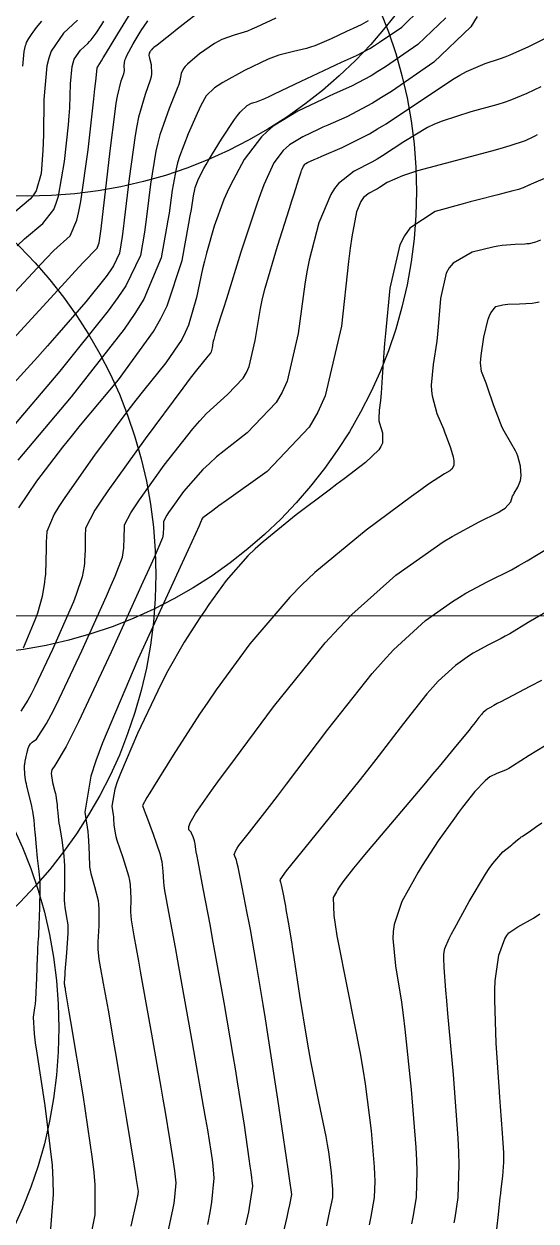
# Model space of a CAD drawing. Header units: metres. Extents: x 837117 to 838477, y 1189012 to 1191015.
# Drawn here: x 837768.8 to 837800.8, y 1189576 to 1189650.9 of the extents above; entities that cross this region are included whole.
import ezdxf

# ---------------------------------------------------------------- set-up
doc = ezdxf.new("R2010")
doc.units = ezdxf.units.M
doc.header["$LTSCALE"] = 0.3
for name, color, linetype in [('CIRCULOS', 60, 'Continuous'), ('COTAS 10', 1, 'Continuous'), ('COTAS INT', 252, 'Continuous')]:
    doc.layers.add(name, color=color, linetype=linetype)
doc.layers.add('COORD', color=7, linetype='Continuous', lineweight=20)

msp = doc.modelspace()

# ---------------------------------------------------------------- linework, layer by layer
at = {"layer": 'CIRCULOS'}
for centre in [(837769.029, 1189669.13), (837764.358, 1189640.436), (837748.053, 1189616.454), (837741.996, 1189588.093)]:
    msp.add_circle(centre, 29, dxfattribs=at)
at = {"layer": 'COORD'}
msp.add_line((837476.514, 1189613.872), (838476.514, 1189613.872), dxfattribs=at)
at = {"layer": 'COTAS 10'}
for points, elevation in [([(837766.825, 1189632.626), (837769.626, 1189635.638), (837770.197, 1189636.235), (837770.68, 1189636.729), (837771.688, 1189637.657), (837772.124, 1189638.638), (837772.246, 1189639.166), (837772.368, 1189639.805), (837772.816, 1189643.037), (837773.18, 1189646.229), (837773.249, 1189646.842), (837773.305, 1189647.337), (837773.393, 1189648.151), (837773.397, 1189648.192), (837773.399, 1189648.201), (837773.402, 1189648.21), (837773.417, 1189648.232), (837773.434, 1189648.248), (837773.439, 1189648.252), (837773.455, 1189648.272), (837773.648, 1189648.591), (837773.766, 1189648.786), (837773.912, 1189649.027), (837774.672, 1189650.286), (837775.51, 1189651.651)], 1710), ([(837768.492, 1189620.637), (837769.618, 1189622.304), (837771.245, 1189624.425), (837771.78, 1189625.094), (837772.351, 1189625.799), (837774.715, 1189628.642), (837776.909, 1189631.659), (837777.373, 1189632.474), (837777.773, 1189633.279), (837778.7, 1189636.113), (837779.127, 1189638.422), (837779.212, 1189638.896), (837779.283, 1189639.298), (837779.421, 1189640.155), (837779.494, 1189640.555), (837779.525, 1189640.669), (837779.559, 1189640.785), (837779.721, 1189641.216), (837780.058, 1189641.863), (837780.202, 1189642.116), (837780.37, 1189642.4), (837781.161, 1189643.692), (837781.977, 1189644.93), (837782.16, 1189645.18), (837782.324, 1189645.39), (837782.763, 1189645.815), (837783.047, 1189645.95), (837783.114, 1189645.977), (837783.175, 1189646), (837783.354, 1189646.046), (837783.871, 1189646.252), (837784.145, 1189646.375), (837784.477, 1189646.528), (837786.148, 1189647.322), (837787.92, 1189648.167), (837788.315, 1189648.353), (837788.668, 1189648.518), (837789.596, 1189648.937), (837790.43, 1189649.381), (837790.723, 1189649.561), (837791.044, 1189649.766), (837792.43, 1189650.714), (837793.633, 1189651.87)], 1720), ([(837800.892, 1189643.965), (837800.756, 1189643.898), (837800.621, 1189643.833), (837800.143, 1189643.601), (837799.2, 1189643.274), (837798.771, 1189643.148), (837798.269, 1189643.008), (837795.85, 1189642.373), (837793.426, 1189641.714), (837792.92, 1189641.558), (837792.486, 1189641.413), (837791.518, 1189640.984), (837791.042, 1189640.666), (837790.918, 1189640.592), (837790.798, 1189640.523), (837790.395, 1189640.322), (837790.043, 1189640.044), (837789.955, 1189639.926), (837789.871, 1189639.79), (837789.603, 1189639.151), (837789.312, 1189637.595), (837789.213, 1189636.881), (837789.107, 1189636.043), (837788.659, 1189631.994), (837787.643, 1189627.65), (837787.179, 1189626.627), (837786.635, 1189625.682), (837784.011, 1189622.916), (837781.483, 1189621.098), (837781, 1189620.75), (837780.611, 1189620.469), (837779.988, 1189620.016), (837779.98, 1189620.006), (837779.979, 1189620.003), (837779.978, 1189620.002), (837779.976, 1189619.998), (837779.976, 1189619.993), (837779.975, 1189619.991), (837779.975, 1189619.988), (837779.942, 1189619.914), (837779.921, 1189619.868), (837779.895, 1189619.812), (837779.759, 1189619.516), (837779.071, 1189618.01), (837778.697, 1189617.191), (837775.939, 1189611.15), (837773.713, 1189605.92), (837773.308, 1189604.81), (837772.994, 1189603.846), (837772.623, 1189601.584), (837772.8, 1189600.385), (837772.831, 1189600.091), (837772.855, 1189599.813), (837772.878, 1189598.947), (837772.915, 1189598.179), (837772.948, 1189597.962), (837772.99, 1189597.744), (837773.225, 1189596.942), (837773.446, 1189596.071), (837773.479, 1189595.809), (837773.501, 1189595.538), (837773.482, 1189594.485), (837773.426, 1189593.484), (837773.424, 1189593.246), (837773.428, 1189593.025), (837773.495, 1189592.37), (837773.647, 1189591.553), (837773.706, 1189591.231), (837773.771, 1189590.868), (837774.066, 1189589.207), (837774.451, 1189586.981), (837774.572, 1189586.261), (837774.701, 1189585.495), (837775.22, 1189582.355), (837775.674, 1189579.575), (837775.761, 1189579.037), (837775.832, 1189578.599), (837775.947, 1189577.854), (837775.936, 1189577.71), (837775.927, 1189577.651), (837775.915, 1189577.584), (837775.847, 1189577.274), (837775.497, 1189575.694)], 1730), ([(837802.065, 1189614.454), (837800.33, 1189613.451), (837799.186, 1189612.758), (837798.91, 1189612.6), (837798.65, 1189612.456), (837797.859, 1189612.058), (837797.13, 1189611.675), (837796.909, 1189611.541), (837796.68, 1189611.395), (837795.789, 1189610.767), (837794.716, 1189609.781), (837794.373, 1189609.41), (837794.011, 1189608.995), (837792.539, 1189607.14), (837790.811, 1189604.886), (837790.288, 1189604.219), (837789.745, 1189603.533), (837787.623, 1189600.904), (837785.822, 1189598.686), (837785.481, 1189598.26), (837785.21, 1189597.916), (837784.8, 1189597.354), (837784.853, 1189597.214), (837784.873, 1189597.136), (837784.896, 1189597.041), (837784.996, 1189596.557), (837785.119, 1189595.912), (837785.156, 1189595.715), (837785.193, 1189595.511), (837785.337, 1189594.708), (837785.537, 1189593.487), (837785.61, 1189593.019), (837785.691, 1189592.494), (837786.046, 1189590.128), (837786.475, 1189587.445), (837786.602, 1189586.721), (837786.733, 1189586.004), (837787.236, 1189583.481), (837787.677, 1189581.299), (837787.769, 1189580.796), (837787.848, 1189580.338), (837788.024, 1189579.052), (837788.091, 1189578.202), (837788.101, 1189578.02), (837788.107, 1189577.86), (837788.098, 1189577.473), (837787.861, 1189576.333), (837787.724, 1189575.699)], 1740)]:
    msp.add_lwpolyline(points, dxfattribs=dict(at, elevation=elevation))
at = {"layer": 'COTAS INT'}
for points, elevation in [([(837780.157, 1189651.95), (837778.395, 1189650.577), (837778.038, 1189650.299), (837777.738, 1189650.065), (837777.129, 1189649.589), (837776.931, 1189649.43), (837776.89, 1189649.396), (837776.856, 1189649.366), (837776.781, 1189649.295), (837776.75, 1189649.257), (837776.743, 1189649.247), (837776.736, 1189649.238), (837776.715, 1189649.21), (837776.691, 1189649.175), (837776.683, 1189649.162), (837776.674, 1189649.148), (837776.635, 1189649.084), (837776.627, 1189648.931), (837776.638, 1189648.861), (837776.654, 1189648.778), (837776.759, 1189648.376), (837776.788, 1189647.792), (837776.756, 1189647.595), (837776.708, 1189647.383), (837776.389, 1189646.486), (837775.972, 1189645.074), (837775.861, 1189644.537), (837775.753, 1189643.936), (837775.38, 1189641.237), (837775.071, 1189638.628), (837775.003, 1189638.083), (837774.943, 1189637.615), (837774.791, 1189636.569), (837774.404, 1189635.771), (837774.195, 1189635.46), (837773.943, 1189635.109), (837772.668, 1189633.519), (837770.86, 1189631.432), (837770.272, 1189630.769), (837769.647, 1189630.07), (837767.073, 1189627.235)], 1714), ([(837784.557, 1189651.276), (837783.356, 1189650.699), (837783.065, 1189650.575), (837782.791, 1189650.467), (837781.953, 1189650.207), (837781.184, 1189649.931), (837780.953, 1189649.814), (837780.715, 1189649.678), (837779.795, 1189649.04), (837779.028, 1189648.391), (837778.886, 1189648.249), (837778.776, 1189648.124), (837778.636, 1189647.808), (837778.558, 1189647.344), (837778.487, 1189647.126), (837778.394, 1189646.869), (837777.883, 1189645.616), (837777.309, 1189643.973), (837777.178, 1189643.469), (837777.059, 1189642.945), (837776.727, 1189640.877), (837776.475, 1189638.851), (837776.406, 1189638.354), (837776.338, 1189637.884), (837776.094, 1189636.417), (837775.176, 1189634.526), (837774.682, 1189633.788), (837774.085, 1189632.958), (837771.062, 1189629.188), (837767.903, 1189625.47)], 1716), ([(837768.129, 1189631.217), (837771.382, 1189634.755), (837772.011, 1189635.435), (837772.521, 1189635.985), (837773.383, 1189636.888), (837773.476, 1189637.104), (837773.502, 1189637.221), (837773.529, 1189637.363), (837773.628, 1189638.082), (837773.776, 1189639.367), (837773.898, 1189640.427), (837774.191, 1189642.969), (837774.505, 1189645.434), (837774.584, 1189645.947), (837774.658, 1189646.385), (837774.894, 1189647.355), (837775.051, 1189647.795), (837775.075, 1189647.899), (837775.09, 1189647.995), (837775.076, 1189648.281), (837775.12, 1189648.635), (837775.172, 1189648.775), (837775.241, 1189648.933), (837775.636, 1189649.656), (837776.085, 1189650.389), (837776.189, 1189650.553), (837776.284, 1189650.702), (837776.552, 1189651.1)], 1712), ([(837772.158, 1189651.136), (837771.278, 1189650.326), (837770.504, 1189649.196), (837770.356, 1189648.77), (837770.238, 1189648.296), (837770.055, 1189646.178), (837770.034, 1189643.987), (837770.018, 1189643.467), (837769.998, 1189642.984), (837769.891, 1189641.554), (837769.564, 1189640.471), (837769.407, 1189640.208), (837769.22, 1189639.96), (837768.3, 1189639.195)], 1706), ([(837768.384, 1189637.034), (837768.84, 1189637.473), (837769.994, 1189638.426), (837770.672, 1189639.299), (837770.826, 1189639.687), (837770.966, 1189640.138), (837771.353, 1189642.296), (837771.589, 1189644.606), (837771.634, 1189645.154), (837771.669, 1189645.662), (837771.724, 1189647.164), (837771.818, 1189648.244), (837771.878, 1189648.486), (837771.953, 1189648.703), (837772.348, 1189649.279), (837772.796, 1189649.692), (837772.905, 1189649.806), (837773.007, 1189649.919), (837773.321, 1189650.328), (837773.678, 1189650.884), (837773.806, 1189651.091)], 1708), ([(837790.343, 1189651.095), (837789.892, 1189650.855), (837789.391, 1189650.629), (837789.2, 1189650.54), (837788.987, 1189650.44), (837788.03, 1189649.983), (837786.995, 1189649.539), (837786.733, 1189649.447), (837786.482, 1189649.368), (837785.662, 1189649.194), (837784.738, 1189648.959), (837784.42, 1189648.841), (837784.075, 1189648.701), (837782.609, 1189648.004), (837781.241, 1189647.247), (837780.958, 1189647.068), (837780.718, 1189646.903), (837780.197, 1189646.418), (837779.874, 1189645.813), (837779.757, 1189645.571), (837779.63, 1189645.297), (837779.073, 1189644.042), (837778.535, 1189642.611), (837778.419, 1189642.226), (837778.318, 1189641.846), (837778.074, 1189640.516), (837777.879, 1189639.074), (837777.809, 1189638.625), (837777.732, 1189638.153), (837777.397, 1189636.265), (837776.302, 1189633.698), (837775.745, 1189632.797), (837775.079, 1189631.815), (837771.76, 1189627.58), (837768.423, 1189623.62)], 1718), ([(837797.146, 1189651.374), (837796.752, 1189650.729), (837794.445, 1189648.511), (837791.784, 1189646.692), (837791.168, 1189646.298), (837790.604, 1189645.952), (837789.003, 1189645.099), (837787.813, 1189644.579), (837787.508, 1189644.442), (837787.214, 1189644.309), (837786.24, 1189643.853), (837785.414, 1189643.338), (837785.213, 1189643.167), (837785.023, 1189642.983), (837784.438, 1189642.217), (837783.813, 1189640.846), (837783.599, 1189640.281), (837783.367, 1189639.636), (837782.381, 1189636.635), (837781.467, 1189633.714), (837781.281, 1189633.119), (837781.123, 1189632.616), (837780.794, 1189631.573), (837780.676, 1189631.165), (837780.651, 1189631.063), (837780.629, 1189630.965), (837780.578, 1189630.653), (837780.519, 1189630.4), (837780.492, 1189630.341), (837780.461, 1189630.286), (837780.308, 1189630.125), (837779.596, 1189629.252), (837779.211, 1189628.747), (837778.745, 1189628.129), (837776.385, 1189624.947), (837774.057, 1189621.702), (837773.611, 1189621.043), (837773.25, 1189620.489), (837772.666, 1189619.356), (837772.646, 1189618.869), (837772.642, 1189618.723), (837772.639, 1189618.571), (837772.633, 1189617.981), (837772.604, 1189617.347), (837772.587, 1189617.168), (837772.565, 1189616.987), (837772.454, 1189616.319), (837772.083, 1189615.208), (837771.899, 1189614.748), (837771.679, 1189614.222), (837770.589, 1189611.77), (837769.481, 1189609.426), (837769.251, 1189608.967), (837769.053, 1189608.59), (837768.615, 1189607.916)], 1724), ([(837768.738, 1189648.268), (837768.821, 1189649.18), (837768.915, 1189649.56), (837768.945, 1189649.653), (837768.978, 1189649.739), (837769.114, 1189650.004), (837769.278, 1189650.247), (837769.328, 1189650.321), (837769.381, 1189650.397), (837769.588, 1189650.692), (837769.933, 1189651.083)], 1704), ([(837795.192, 1189651.3), (837793.438, 1189649.613), (837791.414, 1189648.229), (837790.946, 1189647.929), (837790.517, 1189647.666), (837789.299, 1189647.018), (837788.2, 1189646.529), (837787.846, 1189646.366), (837787.47, 1189646.191), (837785.932, 1189645.461), (837784.396, 1189644.504), (837784.022, 1189644.186), (837783.67, 1189643.845), (837782.581, 1189642.421), (837781.719, 1189640.827), (837781.509, 1189640.378), (837781.312, 1189639.926), (837780.704, 1189638.266), (837780.215, 1189636.557), (837780.092, 1189636.074), (837779.975, 1189635.587), (837779.598, 1189633.794), (837779.095, 1189632.058), (837778.899, 1189631.609), (837778.677, 1189631.172), (837777.671, 1189629.704), (837776.278, 1189627.978), (837775.813, 1189627.378), (837775.314, 1189626.726), (837773.224, 1189623.927), (837771.357, 1189621.281), (837770.998, 1189620.724), (837770.707, 1189620.244), (837770.229, 1189619.142), (837770.203, 1189618.494), (837770.198, 1189618.298), (837770.194, 1189618.096), (837770.185, 1189617.311), (837770.147, 1189616.466), (837770.124, 1189616.227), (837770.095, 1189615.986), (837769.946, 1189615.095), (837769.651, 1189614.048), (837769.531, 1189613.707), (837769.393, 1189613.344), (837768.754, 1189611.852)], 1722), ([(837770.429, 1189574.722), (837770.653, 1189577.66), (837770.638, 1189578.564), (837770.591, 1189579.507), (837770.142, 1189583.24), (837769.626, 1189586.515), (837769.535, 1189587.169), (837769.467, 1189587.713), (837769.412, 1189588.766), (837769.499, 1189589.347), (837769.521, 1189589.593), (837769.542, 1189589.877), (837769.609, 1189591.209), (837769.662, 1189592.511), (837769.673, 1189592.775), (837769.683, 1189592.997), (837769.707, 1189593.451), (837769.72, 1189593.615), (837769.723, 1189593.654), (837769.726, 1189593.69), (837769.735, 1189593.8), (837769.749, 1189594.133), (837769.756, 1189594.31), (837769.764, 1189594.525), (837769.802, 1189595.608), (837769.824, 1189596.761), (837769.822, 1189597.019), (837769.816, 1189597.251), (837769.762, 1189597.871), (837769.688, 1189598.381), (837769.668, 1189598.545), (837769.649, 1189598.718), (837769.584, 1189599.424), (837769.524, 1189600.147), (837769.508, 1189600.33), (837769.492, 1189600.507), (837769.439, 1189601.085), (837769.363, 1189601.647), (837769.332, 1189601.814), (837769.298, 1189601.985), (837769.14, 1189602.642), (837768.988, 1189603.234), (837768.958, 1189603.364), (837768.932, 1189603.479), (837768.882, 1189603.775), (837768.865, 1189603.975), (837768.861, 1189604.031), (837768.857, 1189604.086), (837768.845, 1189604.287), (837768.846, 1189604.485), (837768.85, 1189604.538), (837768.855, 1189604.591), (837768.889, 1189604.778), (837768.933, 1189604.963), (837768.955, 1189605.065), (837768.993, 1189605.251), (837769.033, 1189605.433), (837769.046, 1189605.483), (837769.059, 1189605.531), (837769.112, 1189605.703), (837769.221, 1189605.876), (837769.27, 1189605.926), (837769.326, 1189605.976), (837769.595, 1189606.166), (837770.224, 1189607.131), (837770.507, 1189607.671), (837770.837, 1189608.329), (837772.423, 1189611.688), (837773.965, 1189615.099), (837774.267, 1189615.789), (837774.515, 1189616.368), (837774.961, 1189617.542), (837775.035, 1189617.988), (837775.05, 1189618.109), (837775.061, 1189618.229), (837775.08, 1189618.652), (837775.085, 1189619.046), (837775.087, 1189619.147), (837775.089, 1189619.245), (837775.102, 1189619.57), (837775.493, 1189620.327), (837775.733, 1189620.697), (837776.031, 1189621.136), (837777.586, 1189623.303), (837779.367, 1189625.575), (837779.807, 1189626.081), (837780.225, 1189626.534), (837781.543, 1189627.722), (837782.519, 1189628.751), (837782.721, 1189629.103), (837782.894, 1189629.484), (837783.272, 1189631.1), (837783.597, 1189633.102), (837783.736, 1189633.726), (837783.897, 1189634.38), (837784.656, 1189636.995), (837785.409, 1189639.354), (837785.566, 1189639.847), (837785.701, 1189640.271), (837786.002, 1189641.223), (837786.142, 1189641.648), (837786.175, 1189641.739), (837786.205, 1189641.819), (837786.294, 1189642.014), (837786.377, 1189642.122), (837786.404, 1189642.148), (837786.432, 1189642.172), (837786.549, 1189642.245), (837786.958, 1189642.426), (837787.17, 1189642.518), (837787.426, 1189642.629), (837788.707, 1189643.18), (837790.407, 1189644.035), (837790.927, 1189644.337), (837791.468, 1189644.667), (837795.6, 1189647.435), (837796.059, 1189647.71), (837796.478, 1189647.944), (837797.647, 1189648.443), (837798.614, 1189648.745), (837798.905, 1189648.854), (837799.207, 1189648.975), (837800.379, 1189649.504), (837801.638, 1189650.116)], 1726), ([(837801.129, 1189646.975), (837800.261, 1189646.552), (837799.203, 1189646.124), (837798.838, 1189646.001), (837798.442, 1189645.876), (837796.749, 1189645.408), (837794.952, 1189644.829), (837794.49, 1189644.634), (837794.043, 1189644.424), (837792.558, 1189643.539), (837791.239, 1189642.66), (837790.897, 1189642.454), (837790.565, 1189642.263), (837789.448, 1189641.707), (837788.473, 1189640.935), (837788.229, 1189640.608), (837787.997, 1189640.232), (837787.254, 1189638.464), (837786.65, 1189636.132), (837786.506, 1189635.401), (837786.371, 1189634.632), (837785.965, 1189631.547), (837785.269, 1189628.567), (837784.95, 1189627.865), (837784.577, 1189627.217), (837782.777, 1189625.319), (837780.854, 1189623.816), (837780.404, 1189623.415), (837779.989, 1189623.022), (837778.787, 1189621.66), (837778.006, 1189620.571), (837777.856, 1189620.35), (837777.735, 1189620.164), (837777.539, 1189619.784), (837777.532, 1189619.621), (837777.53, 1189619.521), (837777.528, 1189619.323), (837777.518, 1189619.11), (837777.512, 1189619.05), (837777.505, 1189618.989), (837777.468, 1189618.765), (837776.947, 1189617.528), (837776.636, 1189616.83), (837776.252, 1189615.976), (837774.258, 1189611.606), (837772.218, 1189607.247), (837771.804, 1189606.4), (837771.455, 1189605.709), (837770.741, 1189604.516), (837770.545, 1189604.248), (837770.522, 1189604.14), (837770.514, 1189604.018), (837770.598, 1189603.458), (837770.744, 1189602.885), (837770.773, 1189602.754), (837770.798, 1189602.637), (837770.851, 1189602.314), (837770.875, 1189602.051), (837770.882, 1189601.97), (837770.889, 1189601.887), (837770.917, 1189601.558), (837770.973, 1189601.085), (837770.998, 1189600.91), (837771.028, 1189600.716), (837771.17, 1189599.859), (837771.298, 1189598.84), (837771.319, 1189598.545), (837771.334, 1189598.243), (837771.334, 1189597.106), (837771.328, 1189596.086), (837771.339, 1189595.859), (837771.355, 1189595.656), (837771.458, 1189595.123), (837771.545, 1189594.535), (837771.55, 1189594.298), (837771.548, 1189594.028), (837771.474, 1189592.785), (837771.374, 1189591.61), (837771.355, 1189591.383), (837771.34, 1189591.198), (837771.32, 1189590.889), (837771.329, 1189590.843), (837771.332, 1189590.824), (837771.336, 1189590.804), (837771.353, 1189590.71), (837771.377, 1189590.571), (837771.385, 1189590.521), (837771.394, 1189590.468), (837771.432, 1189590.235), (837771.62, 1189589.106), (837771.723, 1189588.487), (837772.485, 1189583.914), (837773.074, 1189579.908), (837773.17, 1189579.041), (837773.236, 1189578.278), (837773.231, 1189576.395), (837772.823, 1189574.291)], 1728), ([(837801.656, 1189641.366), (837800.517, 1189640.877), (837800.406, 1189640.83), (837800.376, 1189640.817), (837800.348, 1189640.804), (837800.251, 1189640.759), (837800.161, 1189640.715), (837800.136, 1189640.703), (837800.112, 1189640.691), (837800.026, 1189640.649), (837799.731, 1189640.559), (837799.574, 1189640.516), (837799.386, 1189640.466), (837798.436, 1189640.221), (837797.131, 1189639.882), (837796.718, 1189639.772), (837796.283, 1189639.656), (837794.529, 1189639.177), (837792.939, 1189638.122), (837792.608, 1189637.642), (837792.323, 1189637.08), (837791.691, 1189634.375), (837791.419, 1189631.551), (837791.362, 1189630.915), (837791.314, 1189630.343), (837791.205, 1189628.803), (837791.141, 1189627.802), (837791.121, 1189627.569), (837791.1, 1189627.355), (837791.015, 1189626.741), (837790.992, 1189626.228), (837791.01, 1189626.077), (837791.039, 1189625.922), (837791.232, 1189625.333), (837791.229, 1189624.673), (837791.134, 1189624.475), (837790.998, 1189624.269), (837790.167, 1189623.467), (837788.834, 1189622.448), (837788.382, 1189622.106), (837787.894, 1189621.737), (837785.83, 1189620.187), (837783.761, 1189618.511), (837783.27, 1189618.062), (837782.814, 1189617.621), (837781.464, 1189616.084), (837780.38, 1189614.586), (837780.092, 1189614.169), (837779.809, 1189613.751), (837778.833, 1189612.233), (837777.811, 1189610.427), (837777.5, 1189609.828), (837777.176, 1189609.185), (837775.904, 1189606.504), (837774.837, 1189604.007), (837774.642, 1189603.48), (837774.49, 1189603.025), (837774.307, 1189601.973), (837774.387, 1189601.434), (837774.401, 1189601.302), (837774.411, 1189601.178), (837774.422, 1189600.789), (837774.502, 1189600.271), (837774.557, 1189600.065), (837774.625, 1189599.831), (837774.991, 1189598.76), (837775.346, 1189597.606), (837775.408, 1189597.319), (837775.455, 1189597.047), (837775.491, 1189596.184), (837775.478, 1189595.359), (837775.493, 1189595.11), (837775.516, 1189594.853), (837775.67, 1189593.851), (837775.966, 1189592.264), (837776.079, 1189591.638), (837776.206, 1189590.932), (837776.78, 1189587.705), (837777.36, 1189584.395), (837777.492, 1189583.636), (837777.611, 1189582.945), (837777.936, 1189581.017), (837778.14, 1189579.713), (837778.183, 1189579.416), (837778.219, 1189579.146), (837778.302, 1189578.4), (837778.233, 1189577.499), (837778.173, 1189577.132), (837778.097, 1189576.713), (837777.675, 1189574.772)], 1732), ([(837801.102, 1189637.384), (837800.79, 1189637.257), (837800.394, 1189637.16), (837800.263, 1189637.142), (837800.121, 1189637.128), (837799.532, 1189637.112), (837798.721, 1189637.044), (837798.441, 1189636.997), (837798.136, 1189636.939), (837796.833, 1189636.629), (837795.639, 1189635.95), (837795.404, 1189635.659), (837795.209, 1189635.323), (837794.847, 1189633.737), (837794.721, 1189631.96), (837794.674, 1189631.504), (837794.623, 1189631.063), (837794.398, 1189629.6), (837794.278, 1189628.301), (837794.293, 1189627.964), (837794.329, 1189627.637), (837794.636, 1189626.536), (837795.036, 1189625.576), (837795.132, 1189625.336), (837795.221, 1189625.109), (837795.485, 1189624.384), (837795.651, 1189623.818), (837795.678, 1189623.691), (837795.696, 1189623.577), (837795.693, 1189623.272), (837795.569, 1189623.059), (837795.51, 1189623.003), (837795.442, 1189622.948), (837795.109, 1189622.761), (837794.115, 1189622.113), (837793.629, 1189621.768), (837793.052, 1189621.35), (837790.208, 1189619.245), (837787.001, 1189616.588), (837786.195, 1189615.823), (837785.426, 1189615.045), (837782.943, 1189612.129), (837780.837, 1189609.236), (837780.304, 1189608.473), (837779.793, 1189607.726), (837778.133, 1189605.163), (837776.916, 1189603.184), (837776.685, 1189602.806), (837776.5, 1189602.501), (837776.217, 1189602.01), (837776.331, 1189601.726), (837776.397, 1189601.552), (837776.478, 1189601.336), (837776.893, 1189600.211), (837777.297, 1189599.005), (837777.371, 1189598.738), (837777.429, 1189598.5), (837777.499, 1189597.884), (837777.53, 1189597.233), (837777.562, 1189596.974), (837777.605, 1189596.68), (837777.844, 1189595.332), (837778.258, 1189593.123), (837778.41, 1189592.286), (837778.579, 1189591.352), (837779.323, 1189587.166), (837780.021, 1189583.193), (837780.161, 1189582.393), (837780.277, 1189581.723), (837780.501, 1189580.389), (837780.572, 1189579.834), (837780.591, 1189579.655), (837780.61, 1189579.466), (837780.676, 1189578.693), (837780.536, 1189577.195), (837780.425, 1189576.548), (837780.282, 1189575.802)], 1734), ([(837782.692, 1189575.764), (837782.863, 1189576.592), (837783.113, 1189578.181), (837783.01, 1189579.066), (837782.958, 1189579.451), (837782.897, 1189579.897), (837782.59, 1189582.01), (837782.171, 1189584.712), (837782.038, 1189585.529), (837781.897, 1189586.375), (837781.328, 1189589.68), (837780.751, 1189592.903), (837780.606, 1189593.697), (837780.467, 1189594.45), (837780.019, 1189596.812), (837779.693, 1189598.507), (837779.631, 1189598.837), (837779.582, 1189599.108), (837779.508, 1189599.584), (837779.494, 1189599.705), (837779.483, 1189599.752), (837779.468, 1189599.804), (837779.389, 1189600.042), (837779.286, 1189600.278), (837779.257, 1189600.33), (837779.228, 1189600.376), (837779.119, 1189600.494), (837779.117, 1189600.698), (837779.155, 1189600.799), (837779.209, 1189600.918), (837779.542, 1189601.508), (837780.559, 1189602.965), (837781.044, 1189603.631), (837781.617, 1189604.41), (837784.422, 1189608.174), (837787.651, 1189612.18), (837788.491, 1189613.112), (837789.309, 1189613.968), (837792.068, 1189616.419), (837794.452, 1189618.117), (837795.033, 1189618.498), (837795.579, 1189618.84), (837797.268, 1189619.75), (837798.463, 1189620.343), (837798.698, 1189620.485), (837798.892, 1189620.617), (837799.249, 1189621.014), (837799.369, 1189621.356), (837799.413, 1189621.453), (837799.463, 1189621.552), (837799.684, 1189621.919), (837799.866, 1189622.349), (837799.891, 1189622.487), (837799.904, 1189622.634), (837799.861, 1189623.236), (837799.693, 1189623.866), (837799.629, 1189624.032), (837799.556, 1189624.194), (837799.227, 1189624.747), (837798.834, 1189625.426), (837798.721, 1189625.667), (837798.606, 1189625.932), (837798.176, 1189627.08), (837797.792, 1189628.191), (837797.707, 1189628.433), (837797.63, 1189628.645), (837797.427, 1189629.172), (837797.36, 1189629.707), (837797.369, 1189629.925), (837797.39, 1189630.173), (837797.566, 1189631.319), (837797.836, 1189632.428), (837797.917, 1189632.653), (837798, 1189632.841), (837798.321, 1189633.223), (837798.752, 1189633.339), (837798.905, 1189633.36), (837799.071, 1189633.377), (837799.792, 1189633.396), (837800.596, 1189633.441), (837800.814, 1189633.474), (837801.031, 1189633.516)], 1736), ([(837784.751, 1189574.041), (837785.261, 1189576.243), (837785.357, 1189576.675), (837785.434, 1189577.029), (837785.55, 1189577.67), (837785.41, 1189578.667), (837785.325, 1189579.248), (837785.221, 1189579.96), (837784.679, 1189583.63), (837784.065, 1189587.7), (837783.914, 1189588.664), (837783.773, 1189589.557), (837783.332, 1189592.194), (837782.966, 1189594.241), (837782.87, 1189594.763), (837782.777, 1189595.264), (837782.464, 1189596.909), (837782.207, 1189598.144), (837782.149, 1189598.386), (837782.098, 1189598.584), (837781.962, 1189598.942), (837782.048, 1189599.203), (837782.136, 1189599.34), (837782.252, 1189599.506), (837782.904, 1189600.342), (837784.165, 1189601.948), (837784.665, 1189602.6), (837785.23, 1189603.342), (837787.815, 1189606.77), (837790.585, 1189610.259), (837791.266, 1189611.039), (837791.91, 1189611.739), (837793.928, 1189613.593), (837795.606, 1189614.774), (837796.036, 1189615.049), (837796.451, 1189615.3), (837797.824, 1189616.02), (837799.292, 1189616.757), (837799.766, 1189617.02), (837800.271, 1189617.308), (837802.339, 1189618.559)], 1738), ([(837801.174, 1189609.835), (837800.447, 1189609.453), (837799.016, 1189608.705), (837798.586, 1189608.482), (837798.491, 1189608.432), (837798.407, 1189608.386), (837798.189, 1189608.261), (837798.053, 1189608.178), (837798.02, 1189608.159), (837797.989, 1189608.142), (837797.895, 1189608.095), (837797.808, 1189608.049), (837797.782, 1189608.034), (837797.755, 1189608.016), (837797.649, 1189607.942), (837797.521, 1189607.824), (837797.481, 1189607.78), (837797.437, 1189607.731), (837797.262, 1189607.51), (837796.939, 1189607.097), (837796.802, 1189606.927), (837796.645, 1189606.732), (837795.907, 1189605.826), (837794.771, 1189604.456), (837794.363, 1189603.968), (837793.914, 1189603.434), (837791.953, 1189601.116), (837790.108, 1189598.924), (837789.732, 1189598.471), (837789.413, 1189598.083), (837788.75, 1189597.236), (837788.486, 1189596.832), (837788.42, 1189596.724), (837788.357, 1189596.617), (837788.154, 1189596.246), (837788.182, 1189595.13), (837788.265, 1189594.554), (837788.38, 1189593.862), (837789.067, 1189590.397), (837789.838, 1189586.487), (837790.005, 1189585.514), (837790.153, 1189584.589), (837790.523, 1189581.644), (837790.699, 1189579.403), (837790.725, 1189578.921), (837790.741, 1189578.5), (837790.718, 1189577.478), (837790.497, 1189576.292), (837790.388, 1189575.766)], 1742), ([(837802.326, 1189606.304), (837800.396, 1189605.136), (837799.358, 1189604.467), (837799.128, 1189604.334), (837798.923, 1189604.224), (837798.39, 1189604.019), (837797.952, 1189603.809), (837797.807, 1189603.697), (837797.653, 1189603.562), (837797.009, 1189602.877), (837796.226, 1189601.895), (837795.984, 1189601.571), (837795.73, 1189601.225), (837794.721, 1189599.788), (837793.714, 1189598.246), (837793.462, 1189597.833), (837793.221, 1189597.427), (837792.446, 1189596.011), (837791.957, 1189594.555), (837791.896, 1189594.124), (837791.868, 1189593.679), (837792.037, 1189591.972), (837792.42, 1189589.698), (837792.526, 1189588.897), (837792.633, 1189588.021), (837793.021, 1189584.237), (837793.307, 1189580.604), (837793.349, 1189579.823), (837793.375, 1189579.139), (837793.337, 1189577.482), (837793.132, 1189576.25), (837793.053, 1189575.834)], 1744), ([(837795.717, 1189575.901), (837795.767, 1189576.208), (837795.957, 1189577.487), (837796.033, 1189579.524), (837796.011, 1189580.309), (837795.971, 1189581.19), (837795.671, 1189585.171), (837795.325, 1189589.002), (837795.256, 1189589.788), (837795.198, 1189590.455), (837795.084, 1189591.875), (837795.065, 1189592.448), (837795.068, 1189592.581), (837795.074, 1189592.704), (837795.124, 1189593.056), (837795.403, 1189593.678), (837795.553, 1189593.971), (837795.735, 1189594.316), (837796.659, 1189596), (837797.668, 1189597.707), (837797.905, 1189598.068), (837798.123, 1189598.381), (837798.755, 1189599.105), (837799.206, 1189599.467), (837799.311, 1189599.551), (837799.406, 1189599.628), (837799.676, 1189599.85), (837799.848, 1189599.992), (837799.882, 1189600.02), (837799.91, 1189600.042), (837799.961, 1189600.078), (837800.478, 1189600.425), (837800.8, 1189600.643), (837801.198, 1189600.914)], 1746), ([(837798.389, 1189575.499), (837798.485, 1189576.421), (837798.595, 1189577.472), (837798.625, 1189577.738), (837798.655, 1189577.993), (837798.762, 1189578.824), (837798.823, 1189579.697), (837798.825, 1189579.979), (837798.819, 1189580.278), (837798.741, 1189581.504), (837798.606, 1189583.183), (837798.563, 1189583.767), (837798.519, 1189584.404), (837798.342, 1189587.139), (837798.25, 1189589.852), (837798.26, 1189590.476), (837798.284, 1189591.044), (837798.499, 1189592.638), (837798.872, 1189593.66), (837798.996, 1189593.869), (837799.129, 1189594.046), (837799.687, 1189594.414), (837800.672, 1189594.953), (837801.075, 1189595.238)], 1748)]:
    msp.add_lwpolyline(points, dxfattribs=dict(at, elevation=elevation))

doc.saveas('drawing.dxf')
